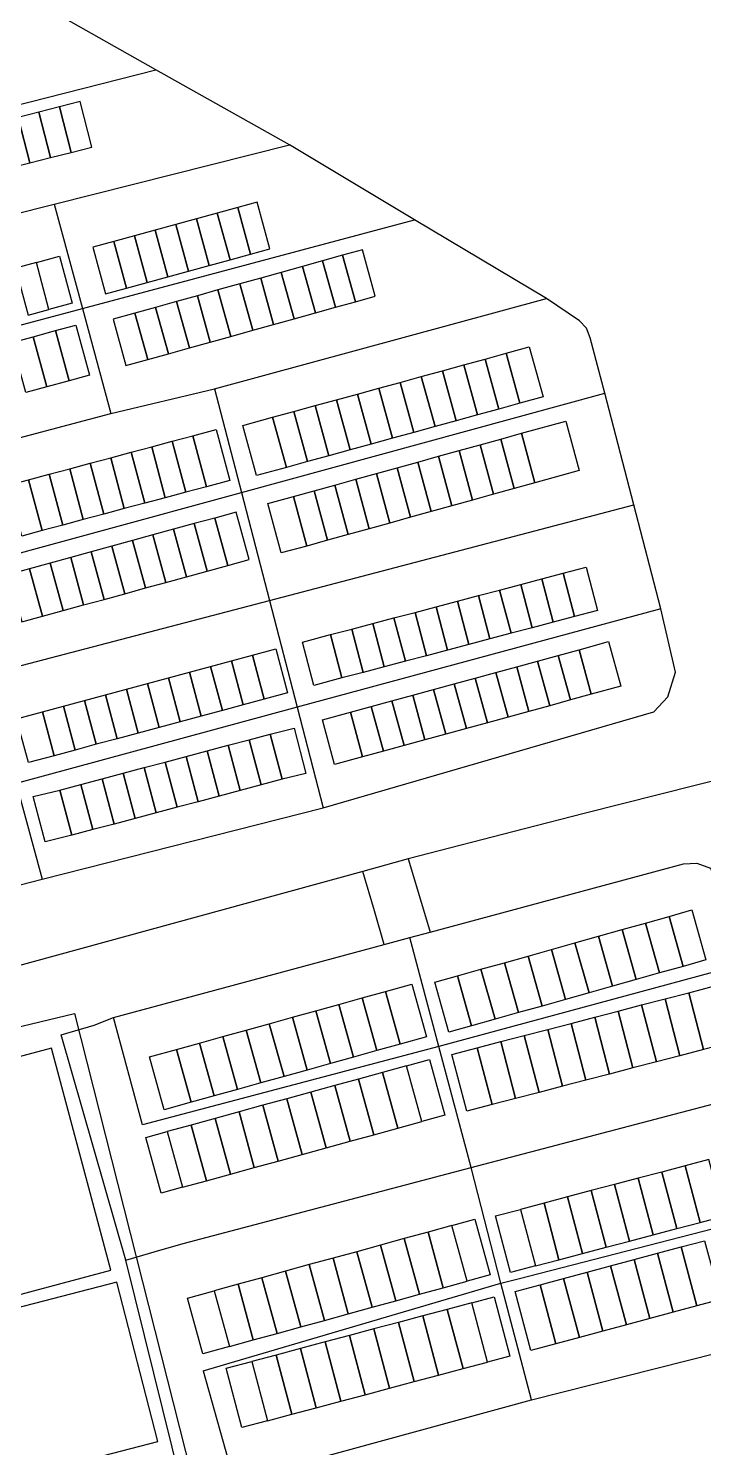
# Model space of a CAD drawing. Header units: metres. Extents: x 11276530 to 11306586, y 355867 to 367650.
# Drawn here: x 11291130.2 to 11291300.4, y 361269.6 to 361626.9 of the extents above; entities that cross this region are included whole.
import ezdxf

# ---------------------------------------------------------------- set-up
doc = ezdxf.new("R2010")
doc.units = ezdxf.units.M
for name, color, linetype in [('BUILDING', 8, 'Continuous'), ('HIGHWAY_FOOTWAY', 6, 'Continuous'), ('HIGHWAY_RESIDENTIAL', 7, 'Continuous'), ('HIGHWAY_SERVICE', 8, 'Continuous'), ('LANDUSE', 2, 'Continuous'), ('OSM_OTHER', 7, 'Continuous')]:
    doc.layers.add(name, color=color, linetype=linetype)

msp = doc.modelspace()

# ---------------------------------------------------------------- linework, layer by layer
at = {"layer": 'BUILDING'}
for points in [[(11291138.04, 361607.11), (11291132.82, 361605.78), (11291135.74, 361594.34), (11291140.97, 361595.67), (11291138.04, 361607.11)], [(11291143.28, 361608.44), (11291138.04, 361607.11), (11291140.97, 361595.67), (11291146.2, 361597.01), (11291143.28, 361608.44)], [(11291127.59, 361604.44), (11291122.36, 361603.1), (11291125.29, 361591.66), (11291130.52, 361593), (11291127.59, 361604.44)], [(11291132.82, 361605.78), (11291127.59, 361604.44), (11291130.52, 361593), (11291135.74, 361594.34), (11291132.82, 361605.78)], [(11291186.2, 361570.07), (11291191.04, 361571.39), (11291187.81, 361583.15), (11291182.98, 361581.82), (11291186.2, 361570.07)], [(11291170.57, 361565.77), (11291175.79, 361567.21), (11291172.56, 361578.96), (11291167.35, 361577.54), (11291170.57, 361565.77)], [(11291175.79, 361567.21), (11291181, 361568.64), (11291177.77, 361580.39), (11291172.56, 361578.96), (11291175.79, 361567.21)], [(11291181, 361568.64), (11291186.2, 361570.07), (11291182.98, 361581.82), (11291177.77, 361580.39), (11291181, 361568.64)], [(11291160.16, 361562.92), (11291165.37, 361564.35), (11291162.14, 361576.11), (11291156.93, 361574.67), (11291160.16, 361562.92)], [(11291165.37, 361564.35), (11291170.57, 361565.77), (11291167.35, 361577.54), (11291162.14, 361576.11), (11291165.37, 361564.35)], [(11291151.7, 361573.24), (11291146.43, 361571.8), (11291149.65, 361560.03), (11291154.93, 361561.48), (11291151.7, 361573.24)], [(11291154.93, 361561.48), (11291160.16, 361562.92), (11291156.93, 361574.67), (11291151.7, 361573.24), (11291154.93, 361561.48)], [(11291132.23, 361567.96), (11291126.97, 361566.55), (11291130.12, 361554.72), (11291135.38, 361556.13), (11291132.23, 361567.96)], [(11291132.23, 361567.96), (11291138.06, 361569.51), (11291141.19, 361557.68), (11291135.38, 361556.13), (11291132.23, 361567.96)], [(11291204.32, 361568.36), (11291199.29, 361566.96), (11291202.54, 361555.28), (11291207.57, 361556.68), (11291204.32, 361568.36)], [(11291209.39, 361569.77), (11291204.32, 361568.36), (11291207.57, 361556.68), (11291212.64, 361558.08), (11291209.39, 361569.77)], [(11291214.35, 361571.15), (11291209.39, 361569.77), (11291212.64, 361558.08), (11291217.6, 361559.46), (11291214.35, 361571.15)], [(11291193.88, 361565.45), (11291188.75, 361564.02), (11291192, 361552.34), (11291197.13, 361553.77), (11291193.88, 361565.45)], [(11291199.29, 361566.96), (11291193.88, 361565.45), (11291197.13, 361553.77), (11291202.54, 361555.28), (11291199.29, 361566.96)], [(11291177.96, 361561.02), (11291172.78, 361559.59), (11291176.03, 361547.9), (11291181.21, 361549.34), (11291177.96, 361561.02)], [(11291183.47, 361562.55), (11291177.96, 361561.02), (11291181.21, 361549.34), (11291186.72, 361550.88), (11291183.47, 361562.55)], [(11291188.75, 361564.02), (11291183.47, 361562.55), (11291186.72, 361550.88), (11291192, 361552.34), (11291188.75, 361564.02)], [(11291167.55, 361558.13), (11291162.22, 361556.64), (11291165.47, 361544.97), (11291170.81, 361546.44), (11291167.55, 361558.13)], [(11291172.78, 361559.59), (11291167.55, 361558.13), (11291170.81, 361546.44), (11291176.03, 361547.9), (11291172.78, 361559.59)], [(11291157.01, 361555.19), (11291151.54, 361553.68), (11291154.79, 361541.99), (11291160.26, 361543.52), (11291157.01, 361555.19)], [(11291162.22, 361556.64), (11291157.01, 361555.19), (11291160.26, 361543.52), (11291165.47, 361544.97), (11291162.22, 361556.64)], [(11291131.42, 361549.26), (11291137.01, 361550.8), (11291140.46, 361538.18), (11291134.87, 361536.65), (11291131.42, 361549.26)], [(11291137.01, 361550.8), (11291142.11, 361552.19), (11291145.56, 361539.57), (11291140.46, 361538.18), (11291137.01, 361550.8)], [(11291126.11, 361547.81), (11291131.42, 361549.26), (11291134.87, 361536.65), (11291129.56, 361535.2), (11291126.11, 361547.81)], [(11291254.07, 361532.49), (11291250.61, 361545.1), (11291256.42, 361546.69), (11291259.88, 361534.09), (11291254.07, 361532.49)], [(11291239.91, 361542.17), (11291245.27, 361543.63), (11291248.72, 361531.02), (11291243.36, 361529.56), (11291239.91, 361542.17)], [(11291245.27, 361543.63), (11291250.61, 361545.1), (11291254.07, 361532.49), (11291248.72, 361531.02), (11291245.27, 361543.63)], [(11291223.86, 361537.77), (11291229.2, 361539.24), (11291232.67, 361526.63), (11291227.31, 361525.16), (11291223.86, 361537.77)], [(11291229.2, 361539.24), (11291234.56, 361540.7), (11291238.01, 361528.09), (11291232.67, 361526.63), (11291229.2, 361539.24)], [(11291234.56, 361540.7), (11291239.91, 361542.17), (11291243.36, 361529.56), (11291238.01, 361528.09), (11291234.56, 361540.7)], [(11291213.15, 361534.83), (11291218.51, 361536.31), (11291221.96, 361523.69), (11291216.6, 361522.22), (11291213.15, 361534.83)], [(11291218.51, 361536.31), (11291223.86, 361537.77), (11291227.31, 361525.16), (11291221.96, 361523.69), (11291218.51, 361536.31)], [(11291202.44, 361531.9), (11291207.8, 361533.37), (11291211.26, 361520.76), (11291205.9, 361519.29), (11291202.44, 361531.9)], [(11291207.8, 361533.37), (11291213.15, 361534.83), (11291216.6, 361522.22), (11291211.26, 361520.76), (11291207.8, 361533.37)], [(11291191.74, 361528.97), (11291195.2, 361516.36), (11291187.66, 361514.3), (11291184.21, 361526.91), (11291191.74, 361528.97)], [(11291191.74, 361528.97), (11291197.1, 361530.44), (11291200.55, 361517.83), (11291195.2, 361516.36), (11291191.74, 361528.97)], [(11291197.1, 361530.44), (11291202.44, 361531.9), (11291205.9, 361519.29), (11291200.55, 361517.83), (11291197.1, 361530.44)], [(11291171.63, 361524.31), (11291177.53, 361525.88), (11291180.95, 361513.07), (11291175.05, 361511.5), (11291171.63, 361524.31)], [(11291249.23, 361523.49), (11291254.45, 361524.94), (11291257.81, 361512.49), (11291252.59, 361511.04), (11291249.23, 361523.49)], [(11291254.45, 361524.94), (11291265.6, 361528.01), (11291268.97, 361515.56), (11291257.81, 361512.49), (11291254.45, 361524.94)], [(11291156.11, 361520.16), (11291161.29, 361521.54), (11291164.7, 361508.73), (11291159.54, 361507.35), (11291156.11, 361520.16)], [(11291161.29, 361521.54), (11291166.45, 361522.93), (11291169.88, 361510.11), (11291164.7, 361508.73), (11291161.29, 361521.54)], [(11291166.45, 361522.93), (11291171.63, 361524.31), (11291175.05, 361511.5), (11291169.88, 361510.11), (11291166.45, 361522.93)], [(11291238.79, 361520.61), (11291244.01, 361522.04), (11291247.37, 361509.59), (11291242.15, 361508.14), (11291238.79, 361520.61)], [(11291244.01, 361522.04), (11291249.23, 361523.49), (11291252.59, 361511.04), (11291247.37, 361509.59), (11291244.01, 361522.04)], [(11291145.77, 361517.4), (11291150.95, 361518.78), (11291154.36, 361505.98), (11291149.2, 361504.6), (11291145.77, 361517.4)], [(11291150.95, 361518.78), (11291156.11, 361520.16), (11291159.54, 361507.35), (11291154.36, 361505.98), (11291150.95, 361518.78)], [(11291223.13, 361516.26), (11291228.35, 361517.71), (11291231.7, 361505.24), (11291226.48, 361503.79), (11291223.13, 361516.26)], [(11291228.35, 361517.71), (11291233.57, 361519.16), (11291236.92, 361506.69), (11291231.7, 361505.24), (11291228.35, 361517.71)], [(11291233.57, 361519.16), (11291238.79, 361520.61), (11291242.15, 361508.14), (11291236.92, 361506.69), (11291233.57, 361519.16)], [(11291130.25, 361513.26), (11291135.43, 361514.64), (11291138.85, 361501.83), (11291133.68, 361500.45), (11291130.25, 361513.26)], [(11291135.43, 361514.64), (11291140.6, 361516.02), (11291144.02, 361503.21), (11291138.85, 361501.83), (11291135.43, 361514.64)], [(11291140.6, 361516.02), (11291145.77, 361517.4), (11291149.2, 361504.6), (11291144.02, 361503.21), (11291140.6, 361516.02)], [(11291212.67, 361513.36), (11291217.9, 361514.81), (11291221.26, 361502.34), (11291216.03, 361500.89), (11291212.67, 361513.36)], [(11291217.9, 361514.81), (11291223.13, 361516.26), (11291226.48, 361503.79), (11291221.26, 361502.34), (11291217.9, 361514.81)], [(11291125.09, 361511.88), (11291130.25, 361513.26), (11291133.68, 361500.45), (11291128.5, 361499.06), (11291125.09, 361511.88)], [(11291202.23, 361510.46), (11291207.45, 361511.91), (11291210.81, 361499.44), (11291205.59, 361498.01), (11291202.23, 361510.46)], [(11291207.45, 361511.91), (11291212.67, 361513.36), (11291216.03, 361500.89), (11291210.81, 361499.44), (11291207.45, 361511.91)], [(11291197.01, 361509.01), (11291200.37, 361496.56), (11291193.92, 361494.82), (11291190.56, 361507.27), (11291197.01, 361509.01)], [(11291197.01, 361509.01), (11291202.23, 361510.46), (11291205.59, 361498.01), (11291200.37, 361496.56), (11291197.01, 361509.01)], [(11291175.25, 361490.26), (11291180.42, 361491.68), (11291177.15, 361503.61), (11291171.96, 361502.2), (11291175.25, 361490.26)], [(11291180.42, 361491.68), (11291185.82, 361493.16), (11291182.54, 361505.1), (11291177.15, 361503.61), (11291180.42, 361491.68)], [(11291164.87, 361487.41), (11291170.06, 361488.83), (11291166.78, 361500.77), (11291161.59, 361499.34), (11291164.87, 361487.41)], [(11291170.06, 361488.83), (11291175.25, 361490.26), (11291171.96, 361502.2), (11291166.78, 361500.77), (11291170.06, 361488.83)], [(11291149.31, 361483.13), (11291154.5, 361484.56), (11291151.21, 361496.5), (11291146.04, 361495.07), (11291149.31, 361483.13)], [(11291154.5, 361484.56), (11291159.68, 361485.99), (11291156.4, 361497.93), (11291151.21, 361496.5), (11291154.5, 361484.56)], [(11291159.68, 361485.99), (11291164.87, 361487.41), (11291161.59, 361499.34), (11291156.4, 361497.93), (11291159.68, 361485.99)], [(11291138.93, 361480.29), (11291144.12, 361481.72), (11291140.85, 361493.65), (11291135.66, 361492.23), (11291138.93, 361480.29)], [(11291144.12, 361481.72), (11291149.31, 361483.13), (11291146.04, 361495.07), (11291140.85, 361493.65), (11291144.12, 361481.72)], [(11291128.56, 361477.43), (11291133.75, 361478.86), (11291130.47, 361490.8), (11291125.29, 361489.38), (11291128.56, 361477.43)], [(11291133.75, 361478.86), (11291138.93, 361480.29), (11291135.66, 361492.23), (11291130.47, 361490.8), (11291133.75, 361478.86)], [(11291259.59, 361488.29), (11291264.93, 361489.7), (11291267.81, 361478.79), (11291262.48, 361477.39), (11291259.59, 361488.29)], [(11291264.93, 361489.7), (11291270.73, 361491.23), (11291273.61, 361480.32), (11291267.81, 361478.79), (11291264.93, 361489.7)], [(11291243.62, 361484.08), (11291248.94, 361485.48), (11291251.82, 361474.58), (11291246.5, 361473.17), (11291243.62, 361484.08)], [(11291248.94, 361485.48), (11291254.27, 361486.89), (11291257.16, 361475.98), (11291251.82, 361474.58), (11291248.94, 361485.48)], [(11291254.27, 361486.89), (11291259.59, 361488.29), (11291262.48, 361477.39), (11291257.16, 361475.98), (11291254.27, 361486.89)], [(11291232.97, 361481.27), (11291238.29, 361482.67), (11291241.17, 361471.77), (11291235.85, 361470.35), (11291232.97, 361481.27)], [(11291238.29, 361482.67), (11291243.62, 361484.08), (11291246.5, 361473.17), (11291241.17, 361471.77), (11291238.29, 361482.67)], [(11291216.98, 361477.06), (11291222.31, 361478.46), (11291225.2, 361467.54), (11291219.86, 361466.14), (11291216.98, 361477.06)], [(11291222.31, 361478.46), (11291227.63, 361479.86), (11291230.52, 361468.95), (11291225.2, 361467.54), (11291222.31, 361478.46)], [(11291227.63, 361479.86), (11291232.97, 361481.27), (11291235.85, 361470.35), (11291230.52, 361468.95), (11291227.63, 361479.86)], [(11291206.33, 361474.25), (11291211.66, 361475.65), (11291214.54, 361464.73), (11291209.21, 361463.33), (11291206.33, 361474.25)], [(11291211.66, 361475.65), (11291216.98, 361477.06), (11291219.86, 361466.14), (11291214.54, 361464.73), (11291211.66, 361475.65)], [(11291206.33, 361474.25), (11291209.21, 361463.33), (11291202.12, 361461.47), (11291199.25, 361472.37), (11291206.33, 361474.25)], [(11291268.97, 361470.44), (11291276.4, 361472.48), (11291279.48, 361461.26), (11291272.04, 361459.22), (11291268.97, 361470.44)], [(11291176.09, 361466.22), (11291181.38, 361467.64), (11291184.35, 361456.6), (11291179.07, 361455.17), (11291176.09, 361466.22)], [(11291181.38, 361467.64), (11291186.68, 361469.07), (11291189.65, 361458.02), (11291184.35, 361456.6), (11291181.38, 361467.64)], [(11291186.68, 361469.07), (11291192.55, 361470.66), (11291195.52, 361459.61), (11291189.65, 361458.02), (11291186.68, 361469.07)], [(11291258.49, 361467.59), (11291263.72, 361469.02), (11291266.8, 361457.79), (11291261.56, 361456.35), (11291258.49, 361467.59)], [(11291263.72, 361469.02), (11291268.97, 361470.44), (11291272.04, 361459.22), (11291266.8, 361457.79), (11291263.72, 361469.02)], [(11291165.5, 361463.37), (11291170.79, 361464.8), (11291173.77, 361453.75), (11291168.48, 361452.32), (11291165.5, 361463.37)], [(11291170.79, 361464.8), (11291176.09, 361466.22), (11291179.07, 361455.17), (11291173.77, 361453.75), (11291170.79, 361464.8)], [(11291242.77, 361463.29), (11291248.02, 361464.72), (11291251.08, 361453.48), (11291245.85, 361452.06), (11291242.77, 361463.29)], [(11291248.02, 361464.72), (11291253.25, 361466.15), (11291256.32, 361454.92), (11291251.08, 361453.48), (11291248.02, 361464.72)], [(11291253.25, 361466.15), (11291258.49, 361467.59), (11291261.56, 361456.35), (11291256.32, 361454.92), (11291253.25, 361466.15)], [(11291149.61, 361459.09), (11291154.91, 361460.52), (11291157.88, 361449.47), (11291152.59, 361448.04), (11291149.61, 361459.09)], [(11291154.91, 361460.52), (11291160.21, 361461.95), (11291163.18, 361450.9), (11291157.88, 361449.47), (11291154.91, 361460.52)], [(11291160.21, 361461.95), (11291165.5, 361463.37), (11291168.48, 361452.32), (11291163.18, 361450.9), (11291160.21, 361461.95)], [(11291232.3, 361460.42), (11291237.53, 361461.86), (11291240.6, 361450.62), (11291235.37, 361449.19), (11291232.3, 361460.42)], [(11291237.53, 361461.86), (11291242.77, 361463.29), (11291245.85, 361452.06), (11291240.6, 361450.62), (11291237.53, 361461.86)], [(11291139.02, 361456.25), (11291144.31, 361457.68), (11291147.29, 361446.63), (11291142.01, 361445.2), (11291139.02, 361456.25)], [(11291144.31, 361457.68), (11291149.61, 361459.09), (11291152.59, 361448.04), (11291147.29, 361446.63), (11291144.31, 361457.68)], [(11291216.58, 361456.13), (11291221.82, 361457.55), (11291224.88, 361446.33), (11291219.65, 361444.9), (11291216.58, 361456.13)], [(11291221.82, 361457.55), (11291227.06, 361458.99), (11291230.13, 361447.75), (11291224.88, 361446.33), (11291221.82, 361457.55)], [(11291227.06, 361458.99), (11291232.3, 361460.42), (11291235.37, 361449.19), (11291230.13, 361447.75), (11291227.06, 361458.99)], [(11291133.72, 361454.82), (11291136.71, 361443.77), (11291130.22, 361442.02), (11291127.23, 361453.07), (11291133.72, 361454.82)], [(11291133.72, 361454.82), (11291139.02, 361456.25), (11291142.01, 361445.2), (11291136.71, 361443.77), (11291133.72, 361454.82)], [(11291211.34, 361454.69), (11291214.41, 361443.46), (11291207.37, 361441.54), (11291204.31, 361452.77), (11291211.34, 361454.69)], [(11291211.34, 361454.69), (11291216.58, 361456.13), (11291219.65, 361444.9), (11291214.41, 361443.46), (11291211.34, 361454.69)], [(11291191.14, 361449.2), (11291197.17, 361450.66), (11291200.15, 361439.26), (11291194.18, 361437.82), (11291191.14, 361449.2)], [(11291175.25, 361444.99), (11291180.55, 361446.39), (11291183.57, 361435), (11291178.27, 361433.59), (11291175.25, 361444.99)], [(11291180.55, 361446.39), (11291185.84, 361447.8), (11291188.87, 361436.4), (11291183.57, 361435), (11291180.55, 361446.39)], [(11291185.84, 361447.8), (11291191.14, 361449.2), (11291194.18, 361437.82), (11291188.87, 361436.4), (11291185.84, 361447.8)], [(11291164.65, 361442.17), (11291169.95, 361443.57), (11291172.98, 361432.19), (11291167.68, 361430.78), (11291164.65, 361442.17)], [(11291169.95, 361443.57), (11291175.25, 361444.99), (11291178.27, 361433.59), (11291172.98, 361432.19), (11291169.95, 361443.57)], [(11291148.75, 361437.94), (11291154.05, 361439.35), (11291157.07, 361427.96), (11291151.77, 361426.56), (11291148.75, 361437.94)], [(11291154.05, 361439.35), (11291159.35, 361440.76), (11291162.37, 361429.37), (11291157.07, 361427.96), (11291154.05, 361439.35)], [(11291159.35, 361440.76), (11291164.65, 361442.17), (11291167.68, 361430.78), (11291162.37, 361429.37), (11291159.35, 361440.76)], [(11291138.14, 361435.12), (11291143.45, 361436.54), (11291146.47, 361425.15), (11291141.17, 361423.75), (11291138.14, 361435.12)], [(11291143.45, 361436.54), (11291148.75, 361437.94), (11291151.77, 361426.56), (11291146.47, 361425.15), (11291143.45, 361436.54)], [(11291138.14, 361435.12), (11291141.17, 361423.75), (11291134.38, 361422.09), (11291131.41, 361433.49), (11291138.14, 361435.12)], [(11291285.71, 361401.64), (11291291.63, 361403.3), (11291295.16, 361390.72), (11291289.24, 361389.06), (11291285.71, 361401.64)], [(11291291.63, 361403.3), (11291297.36, 361404.92), (11291300.9, 361392.34), (11291295.16, 361390.72), (11291291.63, 361403.3)], [(11291273.86, 361398.3), (11291279.79, 361399.98), (11291283.32, 361387.4), (11291277.39, 361385.73), (11291273.86, 361398.3)], [(11291279.79, 361399.98), (11291285.71, 361401.64), (11291289.24, 361389.06), (11291283.32, 361387.4), (11291279.79, 361399.98)], [(11291262.02, 361394.98), (11291267.94, 361396.64), (11291271.47, 361384.07), (11291265.56, 361382.4), (11291262.02, 361394.98)], [(11291267.94, 361396.64), (11291273.86, 361398.3), (11291277.39, 361385.73), (11291271.47, 361384.07), (11291267.94, 361396.64)], [(11291250.18, 361391.65), (11291256.1, 361393.32), (11291259.64, 361380.74), (11291253.72, 361379.07), (11291250.18, 361391.65)], [(11291256.1, 361393.32), (11291262.02, 361394.98), (11291265.56, 361382.4), (11291259.64, 361380.74), (11291256.1, 361393.32)], [(11291238.33, 361388.32), (11291244.25, 361389.99), (11291247.79, 361377.41), (11291241.87, 361375.75), (11291238.33, 361388.32)], [(11291244.25, 361389.99), (11291250.18, 361391.65), (11291253.72, 361379.07), (11291247.79, 361377.41), (11291244.25, 361389.99)], [(11291220.18, 361384.41), (11291226.81, 361386.25), (11291230.51, 361372.97), (11291223.87, 361371.13), (11291220.18, 361384.41)], [(11291238.33, 361388.32), (11291241.87, 361375.75), (11291236.16, 361374.14), (11291232.62, 361386.72), (11291238.33, 361388.32)], [(11291296.59, 361384.08), (11291302.84, 361385.7), (11291306.56, 361371.4), (11291300.3, 361369.77), (11291296.59, 361384.08)], [(11291208.46, 361381.16), (11291214.32, 361382.78), (11291218.02, 361369.5), (11291212.16, 361367.88), (11291208.46, 361381.16)], [(11291214.32, 361382.78), (11291220.18, 361384.41), (11291223.87, 361371.13), (11291218.02, 361369.5), (11291214.32, 361382.78)], [(11291284.74, 361381), (11291290.66, 361382.54), (11291294.38, 361368.23), (11291288.46, 361366.69), (11291284.74, 361381)], [(11291290.66, 361382.54), (11291296.59, 361384.08), (11291300.3, 361369.77), (11291294.38, 361368.23), (11291290.66, 361382.54)], [(11291196.76, 361377.91), (11291202.62, 361379.54), (11291206.32, 361366.26), (11291200.46, 361364.63), (11291196.76, 361377.91)], [(11291202.62, 361379.54), (11291208.46, 361381.16), (11291212.16, 361367.88), (11291206.32, 361366.26), (11291202.62, 361379.54)], [(11291272.91, 361377.92), (11291278.83, 361379.46), (11291282.55, 361365.16), (11291276.63, 361363.62), (11291272.91, 361377.92)], [(11291278.83, 361379.46), (11291284.74, 361381), (11291288.46, 361366.69), (11291282.55, 361365.16), (11291278.83, 361379.46)], [(11291185.05, 361374.66), (11291190.91, 361376.28), (11291194.61, 361363), (11291188.75, 361361.38), (11291185.05, 361374.66)], [(11291190.91, 361376.28), (11291196.76, 361377.91), (11291200.46, 361364.63), (11291194.61, 361363), (11291190.91, 361376.28)], [(11291255.15, 361373.31), (11291261.06, 361374.84), (11291264.78, 361360.54), (11291258.87, 361359), (11291255.15, 361373.31)], [(11291261.06, 361374.84), (11291266.99, 361376.38), (11291270.7, 361362.08), (11291264.78, 361360.54), (11291261.06, 361374.84)], [(11291266.99, 361376.38), (11291272.91, 361377.92), (11291276.63, 361363.62), (11291270.7, 361362.08), (11291266.99, 361376.38)], [(11291167.5, 361369.78), (11291173.35, 361371.41), (11291177.05, 361358.13), (11291171.19, 361356.5), (11291167.5, 361369.78)], [(11291173.35, 361371.41), (11291179.21, 361373.04), (11291182.91, 361359.76), (11291177.05, 361358.13), (11291173.35, 361371.41)], [(11291179.21, 361373.04), (11291185.05, 361374.66), (11291188.75, 361361.38), (11291182.91, 361359.76), (11291179.21, 361373.04)], [(11291243.31, 361370.23), (11291249.23, 361371.77), (11291252.95, 361357.46), (11291247.03, 361355.92), (11291243.31, 361370.23)], [(11291249.23, 361371.77), (11291255.15, 361373.31), (11291258.87, 361359), (11291252.95, 361357.46), (11291249.23, 361371.77)], [(11291167.5, 361369.78), (11291171.19, 361356.5), (11291164.45, 361354.63), (11291160.75, 361367.91), (11291167.5, 361369.78)], [(11291243.31, 361370.23), (11291247.03, 361355.92), (11291240.67, 361354.26), (11291236.94, 361368.57), (11291243.31, 361370.23)], [(11291217.26, 361348.33), (11291223.29, 361349.99), (11291219.44, 361364.01), (11291213.42, 361362.36), (11291217.26, 361348.33)], [(11291223.29, 361349.99), (11291229.31, 361351.64), (11291225.47, 361365.66), (11291219.44, 361364.01), (11291223.29, 361349.99)], [(11291225.47, 361365.66), (11291231.3, 361367.26), (11291235.14, 361353.25), (11291229.31, 361351.64), (11291225.47, 361365.66)], [(11291205.2, 361345.02), (11291211.24, 361346.68), (11291207.38, 361360.7), (11291201.36, 361359.05), (11291205.2, 361345.02)], [(11291211.24, 361346.68), (11291217.26, 361348.33), (11291213.42, 361362.36), (11291207.38, 361360.7), (11291211.24, 361346.68)], [(11291193.15, 361341.72), (11291199.18, 361343.37), (11291195.33, 361357.4), (11291189.3, 361355.75), (11291193.15, 361341.72)], [(11291199.18, 361343.37), (11291205.2, 361345.02), (11291201.36, 361359.05), (11291195.33, 361357.4), (11291199.18, 361343.37)], [(11291181.09, 361338.41), (11291187.12, 361340.06), (11291183.27, 361354.09), (11291177.24, 361352.43), (11291181.09, 361338.41)], [(11291187.12, 361340.06), (11291193.15, 361341.72), (11291189.3, 361355.75), (11291183.27, 361354.09), (11291187.12, 361340.06)], [(11291169.04, 361335.1), (11291175.07, 361336.75), (11291171.22, 361350.78), (11291165.18, 361349.13), (11291169.04, 361335.1)], [(11291175.07, 361336.75), (11291181.09, 361338.41), (11291177.24, 361352.43), (11291171.22, 361350.78), (11291175.07, 361336.75)], [(11291165.18, 361349.13), (11291169.04, 361335.1), (11291163.66, 361333.61), (11291159.81, 361347.65), (11291165.18, 361349.13)], [(11291293.57, 361324.7), (11291299.5, 361326.26), (11291295.74, 361340.53), (11291289.81, 361338.95), (11291293.57, 361324.7)], [(11291299.5, 361326.26), (11291305.44, 361327.84), (11291301.67, 361342.09), (11291295.74, 361340.53), (11291299.5, 361326.26)], [(11291275.76, 361320), (11291281.69, 361321.57), (11291277.93, 361335.82), (11291271.99, 361334.26), (11291275.76, 361320)], [(11291281.69, 361321.57), (11291287.64, 361323.13), (11291283.87, 361337.39), (11291277.93, 361335.82), (11291281.69, 361321.57)], [(11291287.64, 361323.13), (11291293.57, 361324.7), (11291289.81, 361338.95), (11291283.87, 361337.39), (11291287.64, 361323.13)], [(11291263.89, 361316.87), (11291269.82, 361318.44), (11291266.06, 361332.69), (11291260.13, 361331.13), (11291263.89, 361316.87)], [(11291269.82, 361318.44), (11291275.76, 361320), (11291271.99, 361334.26), (11291266.06, 361332.69), (11291269.82, 361318.44)], [(11291254.19, 361329.55), (11291257.96, 361315.3), (11291251.69, 361313.64), (11291247.93, 361327.89), (11291254.19, 361329.55)], [(11291257.96, 361315.3), (11291263.89, 361316.87), (11291260.13, 361331.13), (11291254.19, 361329.55), (11291257.96, 361315.3)], [(11291234.76, 361309.81), (11291240.75, 361311.46), (11291236.9, 361325.47), (11291230.91, 361323.82), (11291234.76, 361309.81)], [(11291236.9, 361325.47), (11291242.71, 361327.07), (11291246.56, 361313.05), (11291240.75, 361311.46), (11291236.9, 361325.47)], [(11291222.78, 361306.53), (11291228.77, 361308.17), (11291224.92, 361322.18), (11291218.94, 361320.55), (11291222.78, 361306.53)], [(11291228.77, 361308.17), (11291234.76, 361309.81), (11291230.91, 361323.82), (11291224.92, 361322.18), (11291228.77, 361308.17)], [(11291294.67, 361320.07), (11291300.59, 361321.65), (11291304.57, 361306.82), (11291298.64, 361305.24), (11291294.67, 361320.07)], [(11291210.81, 361303.24), (11291216.79, 361304.88), (11291212.95, 361318.89), (11291206.96, 361317.26), (11291210.81, 361303.24)], [(11291216.79, 361304.88), (11291222.78, 361306.53), (11291218.94, 361320.55), (11291212.95, 361318.89), (11291216.79, 361304.88)], [(11291282.84, 361316.89), (11291288.75, 361318.48), (11291292.72, 361303.65), (11291286.81, 361302.06), (11291282.84, 361316.89)], [(11291288.75, 361318.48), (11291294.67, 361320.07), (11291298.64, 361305.24), (11291292.72, 361303.65), (11291288.75, 361318.48)], [(11291192.85, 361298.31), (11291198.84, 361299.95), (11291195, 361313.97), (11291189.01, 361312.33), (11291192.85, 361298.31)], [(11291198.84, 361299.95), (11291204.82, 361301.6), (11291200.97, 361315.62), (11291195, 361313.97), (11291198.84, 361299.95)], [(11291204.82, 361301.6), (11291210.81, 361303.24), (11291206.96, 361317.26), (11291200.97, 361315.62), (11291204.82, 361301.6)], [(11291270.99, 361313.72), (11291276.92, 361315.3), (11291280.89, 361300.48), (11291274.97, 361298.89), (11291270.99, 361313.72)], [(11291276.92, 361315.3), (11291282.84, 361316.89), (11291286.81, 361302.06), (11291280.89, 361300.48), (11291276.92, 361315.3)], [(11291180.88, 361295.03), (11291186.86, 361296.67), (11291183.02, 361310.69), (11291177.04, 361309.05), (11291180.88, 361295.03)], [(11291186.86, 361296.67), (11291192.85, 361298.31), (11291189.01, 361312.33), (11291183.02, 361310.69), (11291186.86, 361296.67)], [(11291259.16, 361310.54), (11291263.13, 361295.71), (11291256.84, 361294.03), (11291252.87, 361308.86), (11291259.16, 361310.54)], [(11291259.16, 361310.54), (11291265.08, 361312.13), (11291269.06, 361297.3), (11291263.13, 361295.71), (11291259.16, 361310.54)], [(11291265.08, 361312.13), (11291270.99, 361313.72), (11291274.97, 361298.89), (11291269.06, 361297.3), (11291265.08, 361312.13)], [(11291177.04, 361309.05), (11291180.88, 361295.03), (11291174.14, 361293.17), (11291170.29, 361307.2), (11291177.04, 361309.05)], [(11291241.91, 361305.99), (11291247.53, 361307.49), (11291251.5, 361292.59), (11291245.88, 361291.1), (11291241.91, 361305.99)], [(11291233.56, 361287.81), (11291239.72, 361289.46), (11291235.75, 361304.36), (11291229.58, 361302.72), (11291233.56, 361287.81)], [(11291239.72, 361289.46), (11291245.88, 361291.1), (11291241.91, 361305.99), (11291235.75, 361304.36), (11291239.72, 361289.46)], [(11291221.23, 361284.53), (11291227.4, 361286.17), (11291223.43, 361301.08), (11291217.26, 361299.44), (11291221.23, 361284.53)], [(11291227.4, 361286.17), (11291233.56, 361287.81), (11291229.58, 361302.72), (11291223.43, 361301.08), (11291227.4, 361286.17)], [(11291202.75, 361279.6), (11291208.91, 361281.24), (11291204.94, 361296.15), (11291198.78, 361294.51), (11291202.75, 361279.6)], [(11291208.91, 361281.24), (11291215.08, 361282.88), (11291211.1, 361297.79), (11291204.94, 361296.15), (11291208.91, 361281.24)], [(11291215.08, 361282.88), (11291221.23, 361284.53), (11291217.26, 361299.44), (11291211.1, 361297.79), (11291215.08, 361282.88)], [(11291190.43, 361276.31), (11291196.59, 361277.95), (11291192.61, 361292.87), (11291186.46, 361291.23), (11291190.43, 361276.31)], [(11291196.59, 361277.95), (11291202.75, 361279.6), (11291198.78, 361294.51), (11291192.61, 361292.87), (11291196.59, 361277.95)], [(11291186.46, 361291.23), (11291190.43, 361276.31), (11291183.97, 361274.6), (11291180, 361289.52), (11291186.46, 361291.23)]]:
    msp.add_lwpolyline(points, close=True, dxfattribs=at)
at = {"layer": 'HIGHWAY_FOOTWAY'}
for points in [[(11290999.7, 361575.13), (11291084.72, 361596.7), (11291162.31, 361616.41)], [(11291013.96, 361521.72), (11291082.08, 361539.91), (11291143.79, 361556.38), (11291227.49, 361578.72)], [(11291028.53, 361467.66), (11291112.44, 361490.56), (11291183.89, 361510.05), (11291275.42, 361535.02)], [(11291289.61, 361480.76), (11291197.91, 361455.96), (11291127.1, 361436.8), (11291042.75, 361413.99)], [(11291310, 361391.17), (11291233.65, 361370.59), (11291158.97, 361350.82)], [(11291138.44, 361373.45), (11291146.79, 361375.89), (11291151.68, 361377.87)], [(11291171.09, 361250.71), (11291154.78, 361316.75), (11291138.44, 361373.45)], [(11291174.21, 361288.87), (11291249.25, 361310.92), (11291253.58, 361312.05), (11291327.3, 361331.05)], [(11291154.78, 361316.75), (11291161.91, 361318.84), (11291169.21, 361320.97)]]:
    msp.add_lwpolyline(points, dxfattribs=at)
at = {"layer": 'HIGHWAY_RESIDENTIAL'}
for points in [[(11291282.76, 361506.95), (11291275.42, 361535.02), (11291271.78, 361548.95), (11291270.8, 361551.4), (11291269.09, 361553.26), (11291260.72, 361558.86), (11291227.49, 361578.72), (11291196.03, 361597.53), (11291162.31, 361616.41), (11291128.53, 361635.61), (11291117.27, 361634.78), (11291077.46, 361623.68), (11290994.17, 361603.2), (11290992.32, 361602.75)], [(11291006.43, 361549.93), (11291074.39, 361567.15), (11291091.55, 361571.34), (11291136.65, 361582.62), (11291196.03, 361597.53)], [(11291020.91, 361495.74), (11291089.49, 361513.78), (11291105.04, 361517.72), (11291150.97, 361529.95), (11291177.12, 361536.1), (11291260.72, 361558.86)], [(11291035.3, 361441.92), (11291119.63, 361464.21), (11291190.94, 361482.82), (11291282.76, 361506.95)], [(11291048.94, 361390.82), (11291133.68, 361412.71), (11291204.48, 361430.65), (11291287.84, 361454.77), (11291291.36, 361458.58), (11291293.23, 361464.8), (11291289.61, 361480.76), (11291282.76, 361506.95)], [(11291225.89, 361417.78), (11291228.99, 361407.45), (11291231.44, 361399.33)], [(11291151.68, 361377.87), (11291219.85, 361396.21), (11291226.35, 361397.96), (11291231.44, 361399.33), (11291295.28, 361416.51), (11291298.64, 361416.67), (11291302.07, 361415.47), (11291304.09, 361410.36), (11291310, 361391.17), (11291319.44, 361360.48)], [(11291219.85, 361396.21), (11291217.38, 361404.68), (11291214.46, 361414.65)], [(11291169.21, 361320.97), (11291241.76, 361340.05), (11291319.44, 361360.48)], [(11291182.07, 361261.07), (11291256.97, 361281.57), (11291335.41, 361301.43)]]:
    msp.add_lwpolyline(points, dxfattribs=at)
at = {"layer": 'HIGHWAY_SERVICE'}
for points in [[(11291136.65, 361582.62), (11291143.79, 361556.38), (11291150.97, 361529.95)], [(11291177.12, 361536.1), (11291183.89, 361510.05), (11291190.94, 361482.82), (11291197.91, 361455.96), (11291204.48, 361430.65)], [(11291105.04, 361517.72), (11291112.44, 361490.56), (11291119.63, 361464.21), (11291127.1, 361436.8), (11291133.68, 361412.71)], [(11291256.97, 361281.57), (11291249.25, 361310.92), (11291241.76, 361340.05), (11291233.65, 361370.59), (11291226.35, 361397.96)], [(11291158.97, 361350.82), (11291151.68, 361377.87)], [(11291174.21, 361288.87), (11291182.07, 361261.07)]]:
    msp.add_lwpolyline(points, dxfattribs=at)
at = {"layer": 'LANDUSE'}
msp.add_lwpolyline([(11291141.82, 361378.83), (11291174.51, 361250.06), (11291196.53, 361254.73), (11291207.87, 361220.03), (11291151.62, 361184.35), (11291004.25, 361303.12), (11290997.04, 361344.13), (11291141.82, 361378.83)], close=True, dxfattribs=at)
at = {"layer": 'OSM_OTHER'}
for points in [[(11291307.86, 361438.73), (11291270.22, 361429.18), (11291255.2, 361425.32), (11291225.89, 361417.78)], [(11291225.89, 361417.78), (11291214.46, 361414.65), (11291065.7, 361373.94), (11291054.13, 361371.42), (11290972.71, 361349.86), (11290964.91, 361344.14), (11290851.46, 361206.35), (11290818.36, 361163.31), (11290755.97, 361082.21), (11290743.84, 361075.54), (11290713.85, 361059.07)], [(11291067.46, 361351.8), (11291082.41, 361295.93), (11291150.97, 361314.27), (11291136.01, 361370.15), (11291067.46, 361351.8)], [(11291084.98, 361293.74), (11291095.35, 361253.62), (11291162.85, 361271.1), (11291152.46, 361311.21), (11291084.98, 361293.74)]]:
    msp.add_lwpolyline(points, dxfattribs=at)

doc.saveas('drawing.dxf')
